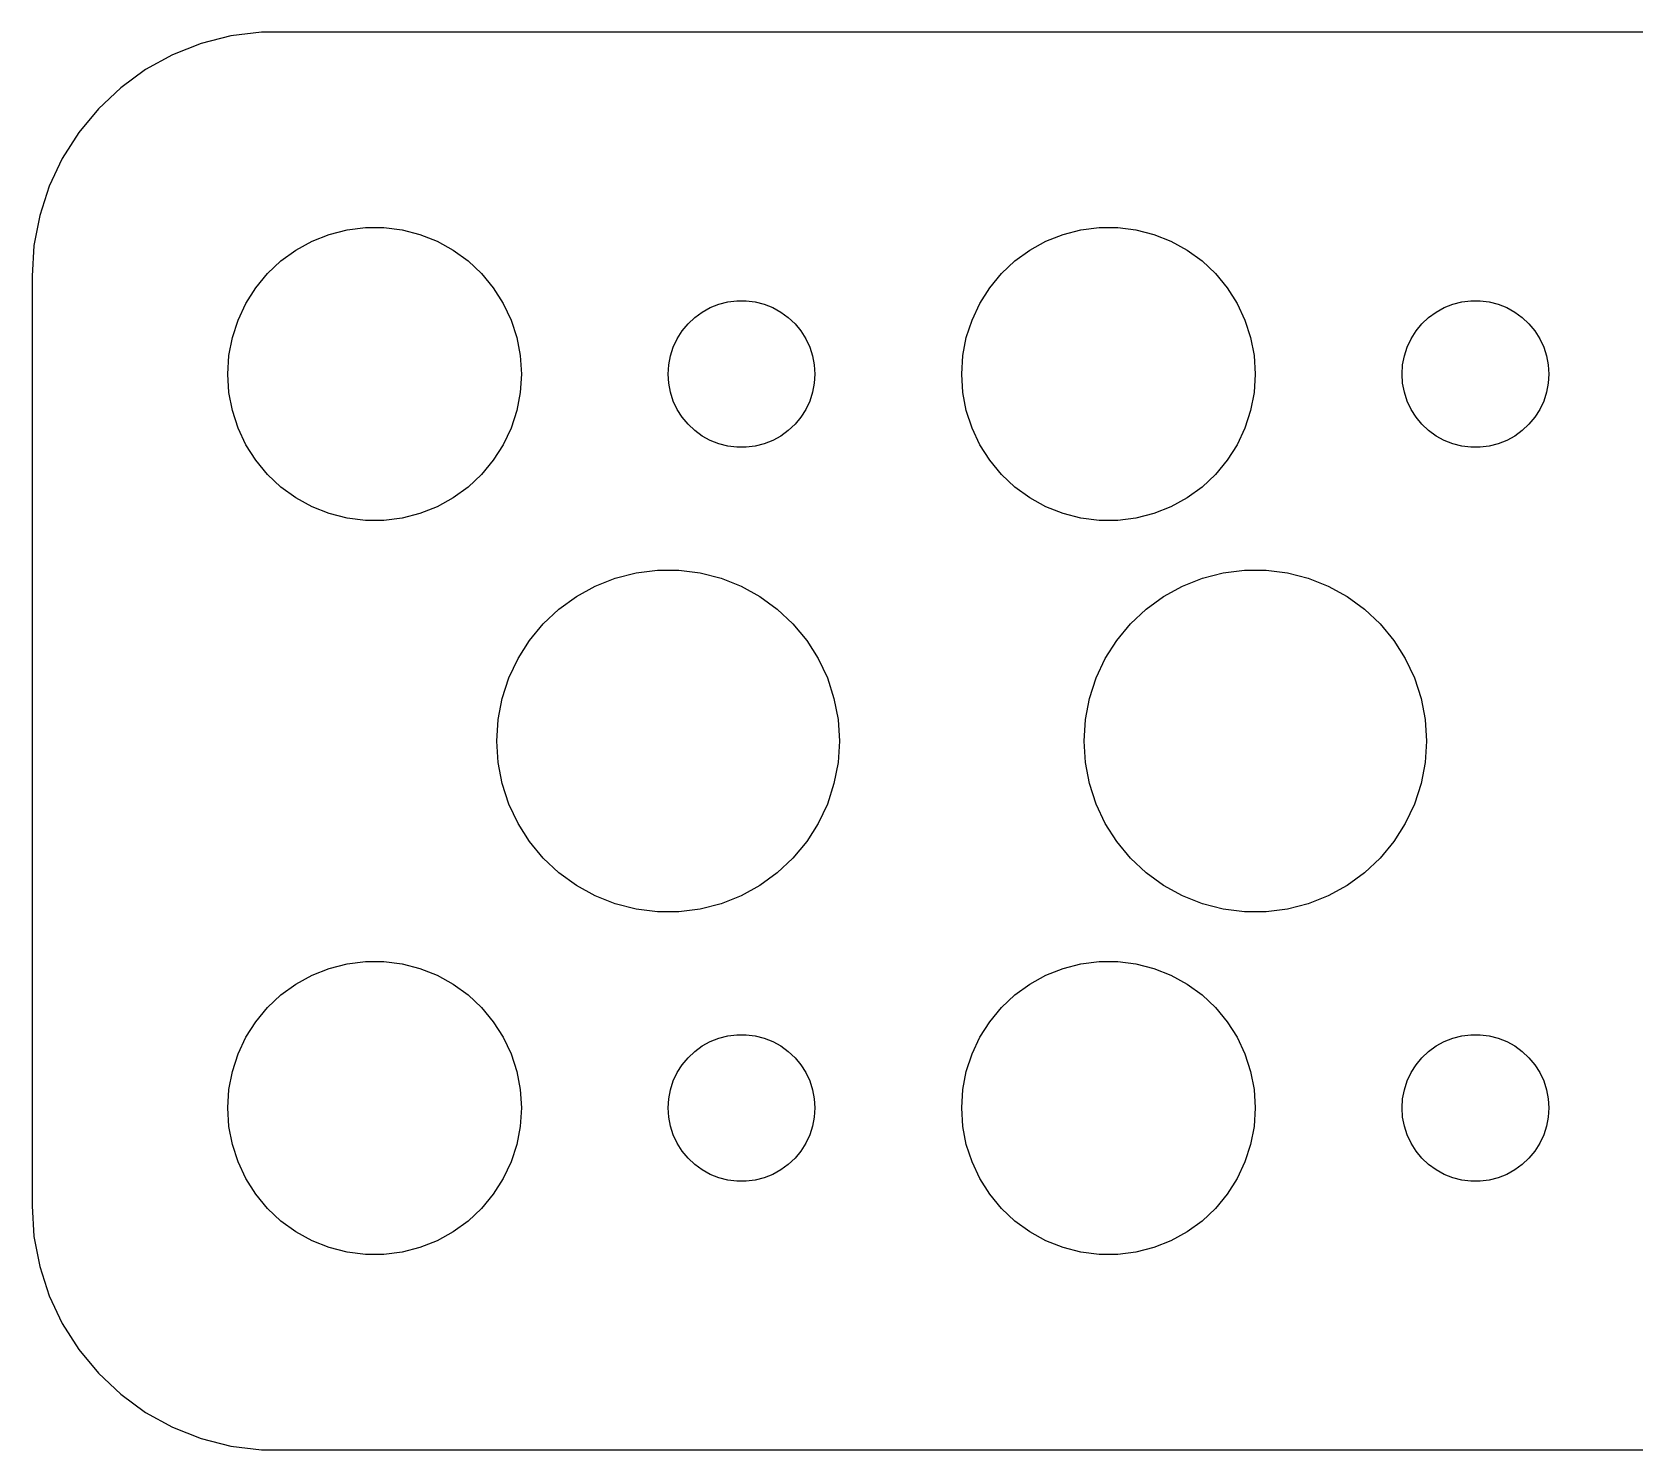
# Model space of a CAD drawing. Header units: metres. Extents: x -37 to 37, y 24.5 to 53.5.
# Drawn here: x -37 to -4.24, y 24.51 to 53.49 of the extents above; entities that cross this region are included whole.
import ezdxf

# ---------------------------------------------------------------- set-up
doc = ezdxf.new("R2010")
doc.units = ezdxf.units.M

msp = doc.modelspace()

# ---------------------------------------------------------------- linework, layer by layer
for p, q in [((-32.9369, 53.4114), (-33.5451, 53.2553)), ((-32.3139, 53.4901), (-32.9369, 53.4114)), ((32.3139, 53.4901), (-32.3139, 53.4901)), ((-33.5451, 53.2553), (-34.1289, 53.0241)), ((-34.1289, 53.0241), (-34.6791, 52.7216)), ((-34.6791, 52.7216), (-35.1871, 52.3526)), ((-35.1871, 52.3526), (-35.6448, 51.9227)), ((-35.6448, 51.9227), (-36.0451, 51.4389)), ((-36.0451, 51.4389), (-36.3815, 50.9088)), ((-36.3815, 50.9088), (-36.6489, 50.3406)), ((-36.6489, 50.3406), (-36.8429, 49.7434)), ((-36.8429, 49.7434), (-36.9606, 49.1267)), ((-30.5621, 49.4469), (-30.1884, 49.4941)), ((-30.1884, 49.4941), (-29.8116, 49.4941)), ((-29.8116, 49.4941), (-29.4379, 49.4469)), ((-15.5621, 49.4469), (-15.1884, 49.4941)), ((-15.1884, 49.4941), (-14.8116, 49.4941)), ((-14.8116, 49.4941), (-14.4379, 49.4469)), ((-31.6075, 49.033), (-31.2773, 49.2145)), ((-31.2773, 49.2145), (-30.927, 49.3532)), ((-30.927, 49.3532), (-30.5621, 49.4469)), ((-29.4379, 49.4469), (-29.0729, 49.3532)), ((-29.0729, 49.3532), (-28.7227, 49.2145)), ((-28.7227, 49.2145), (-28.3925, 49.033)), ((-16.6075, 49.033), (-16.2773, 49.2145)), ((-16.2773, 49.2145), (-15.927, 49.3532)), ((-15.927, 49.3532), (-15.5621, 49.4469)), ((-14.4379, 49.4469), (-14.0729, 49.3532)), ((-14.0729, 49.3532), (-13.7227, 49.2145)), ((-13.7227, 49.2145), (-13.3925, 49.033)), ((-36.9606, 49.1267), (-37, 48.5)), ((-31.9123, 48.8115), (-31.6075, 49.033)), ((-28.3925, 49.033), (-28.0877, 48.8115)), ((-16.9123, 48.8115), (-16.6075, 49.033)), ((-13.3925, 49.033), (-13.0877, 48.8115)), ((-37, 48.5), (-37, 29.5)), ((-32.427, 48.2634), (-32.1869, 48.5536)), ((-32.1869, 48.5536), (-31.9123, 48.8115)), ((-28.0877, 48.8115), (-27.8131, 48.5536)), ((-27.8131, 48.5536), (-27.5729, 48.2634)), ((-17.427, 48.2634), (-17.1869, 48.5536)), ((-17.1869, 48.5536), (-16.9123, 48.8115)), ((-13.0877, 48.8115), (-12.8131, 48.5536)), ((-12.8131, 48.5536), (-12.5729, 48.2634)), ((-32.6289, 47.9453), (-32.427, 48.2634)), ((-27.5729, 48.2634), (-27.3711, 47.9453)), ((-17.6289, 47.9453), (-17.427, 48.2634)), ((-12.5729, 48.2634), (-12.3711, 47.9453)), ((-32.7893, 47.6044), (-32.6289, 47.9453)), ((-27.3711, 47.9453), (-27.2107, 47.6044)), ((-23.3037, 47.7665), (-23.1387, 47.8572)), ((-23.1387, 47.8572), (-22.9635, 47.9266)), ((-22.9635, 47.9266), (-22.7811, 47.9734)), ((-22.7811, 47.9734), (-22.5942, 47.997)), ((-22.5942, 47.997), (-22.4058, 47.997)), ((-22.4058, 47.997), (-22.2189, 47.9734)), ((-22.2189, 47.9734), (-22.0365, 47.9266)), ((-22.0365, 47.9266), (-21.8613, 47.8572)), ((-21.8613, 47.8572), (-21.6963, 47.7665)), ((-17.7893, 47.6044), (-17.6289, 47.9453)), ((-12.3711, 47.9453), (-12.2107, 47.6044)), ((-8.30373, 47.7665), (-8.13866, 47.8572)), ((-8.13866, 47.8572), (-7.96352, 47.9266)), ((-7.96352, 47.9266), (-7.78107, 47.9734)), ((-7.78107, 47.9734), (-7.59418, 47.997)), ((-7.59418, 47.997), (-7.40581, 47.997)), ((-7.40581, 47.997), (-7.21892, 47.9734)), ((-7.21892, 47.9734), (-7.03647, 47.9266)), ((-7.03647, 47.9266), (-6.86133, 47.8572)), ((-6.86133, 47.8572), (-6.69626, 47.7665)), ((-32.9057, 47.2461), (-32.7893, 47.6044)), ((-27.2107, 47.6044), (-27.0942, 47.2461)), ((-23.7135, 47.3817), (-23.5934, 47.5268)), ((-23.5934, 47.5268), (-23.4561, 47.6558)), ((-23.4561, 47.6558), (-23.3037, 47.7665)), ((-21.6963, 47.7665), (-21.5439, 47.6558)), ((-21.5439, 47.6558), (-21.4065, 47.5268)), ((-21.4065, 47.5268), (-21.2865, 47.3817)), ((-17.9057, 47.2461), (-17.7893, 47.6044)), ((-12.2107, 47.6044), (-12.0942, 47.2461)), ((-8.71352, 47.3817), (-8.59344, 47.5268)), ((-8.59344, 47.5268), (-8.45613, 47.6558)), ((-8.45613, 47.6558), (-8.30373, 47.7665)), ((-6.69626, 47.7665), (-6.54385, 47.6558)), ((-6.54385, 47.6558), (-6.40654, 47.5268)), ((-6.40654, 47.5268), (-6.28647, 47.3817)), ((-32.9763, 46.876), (-32.9057, 47.2461)), ((-27.0942, 47.2461), (-27.0237, 46.876)), ((-23.8947, 47.0522), (-23.8145, 47.2226)), ((-23.8145, 47.2226), (-23.7135, 47.3817)), ((-21.2865, 47.3817), (-21.1855, 47.2226)), ((-21.1855, 47.2226), (-21.1053, 47.0522)), ((-17.9763, 46.876), (-17.9057, 47.2461)), ((-12.0942, 47.2461), (-12.0237, 46.876)), ((-8.89465, 47.0522), (-8.81445, 47.2226)), ((-8.81445, 47.2226), (-8.71352, 47.3817)), ((-6.28647, 47.3817), (-6.18553, 47.2226)), ((-6.18553, 47.2226), (-6.10533, 47.0522)), ((-33, 46.5), (-32.9763, 46.876)), ((-27.0237, 46.876), (-27, 46.5)), ((-23.9882, 46.688), (-23.9529, 46.873)), ((-23.9529, 46.873), (-23.8947, 47.0522)), ((-21.1053, 47.0522), (-21.0471, 46.873)), ((-21.0471, 46.873), (-21.0118, 46.688)), ((-18, 46.5), (-17.9763, 46.876)), ((-12.0237, 46.876), (-12, 46.5)), ((-8.98816, 46.688), (-8.95287, 46.873)), ((-8.95287, 46.873), (-8.89465, 47.0522)), ((-6.10533, 47.0522), (-6.04712, 46.873)), ((-6.04712, 46.873), (-6.01183, 46.688)), ((-24, 46.5), (-23.9882, 46.688)), ((-21.0118, 46.688), (-21, 46.5)), ((-9, 46.5), (-8.98816, 46.688)), ((-6.01183, 46.688), (-6, 46.5)), ((-32.9763, 46.124), (-33, 46.5)), ((-27, 46.5), (-27.0237, 46.124)), ((-23.9882, 46.312), (-24, 46.5)), ((-23.9529, 46.127), (-23.9882, 46.312)), ((-21.0118, 46.312), (-21.0471, 46.127)), ((-21, 46.5), (-21.0118, 46.312)), ((-17.9763, 46.124), (-18, 46.5)), ((-12, 46.5), (-12.0237, 46.124)), ((-8.98816, 46.312), (-9, 46.5)), ((-8.95287, 46.127), (-8.98816, 46.312)), ((-6.01183, 46.312), (-6.04712, 46.127)), ((-6, 46.5), (-6.01183, 46.312)), ((-32.9057, 45.7539), (-32.9763, 46.124)), ((-27.0237, 46.124), (-27.0942, 45.7539)), ((-23.8947, 45.9478), (-23.9529, 46.127)), ((-23.8145, 45.7774), (-23.8947, 45.9478)), ((-21.1053, 45.9478), (-21.1855, 45.7774)), ((-21.0471, 46.127), (-21.1053, 45.9478)), ((-17.9057, 45.7539), (-17.9763, 46.124)), ((-12.0237, 46.124), (-12.0942, 45.7539)), ((-8.89465, 45.9478), (-8.95287, 46.127)), ((-8.81445, 45.7774), (-8.89465, 45.9478)), ((-6.10533, 45.9478), (-6.18553, 45.7774)), ((-6.04712, 46.127), (-6.10533, 45.9478)), ((-32.7893, 45.3956), (-32.9057, 45.7539)), ((-27.0942, 45.7539), (-27.2107, 45.3956)), ((-23.7135, 45.6183), (-23.8145, 45.7774)), ((-23.5934, 45.4732), (-23.7135, 45.6183)), ((-21.2865, 45.6183), (-21.4065, 45.4732)), ((-21.1855, 45.7774), (-21.2865, 45.6183)), ((-17.7893, 45.3956), (-17.9057, 45.7539)), ((-12.0942, 45.7539), (-12.2107, 45.3956)), ((-8.71352, 45.6183), (-8.81445, 45.7774)), ((-8.59344, 45.4732), (-8.71352, 45.6183)), ((-6.28647, 45.6183), (-6.40654, 45.4732)), ((-6.18553, 45.7774), (-6.28647, 45.6183)), ((-32.6289, 45.0547), (-32.7893, 45.3956)), ((-27.2107, 45.3956), (-27.3711, 45.0547)), ((-23.4561, 45.3442), (-23.5934, 45.4732)), ((-23.3037, 45.2335), (-23.4561, 45.3442)), ((-23.1387, 45.1427), (-23.3037, 45.2335)), ((-21.6963, 45.2335), (-21.8613, 45.1427)), ((-21.5439, 45.3442), (-21.6963, 45.2335)), ((-21.4065, 45.4732), (-21.5439, 45.3442)), ((-17.6289, 45.0547), (-17.7893, 45.3956)), ((-12.2107, 45.3956), (-12.3711, 45.0547)), ((-8.45613, 45.3442), (-8.59344, 45.4732)), ((-8.30373, 45.2335), (-8.45613, 45.3442)), ((-8.13866, 45.1427), (-8.30373, 45.2335)), ((-6.69626, 45.2335), (-6.86133, 45.1427)), ((-6.54385, 45.3442), (-6.69626, 45.2335)), ((-6.40654, 45.4732), (-6.54385, 45.3442)), ((-32.427, 44.7366), (-32.6289, 45.0547)), ((-27.3711, 45.0547), (-27.5729, 44.7366)), ((-22.9635, 45.0734), (-23.1387, 45.1427)), ((-22.7811, 45.0266), (-22.9635, 45.0734)), ((-22.5942, 45.0029), (-22.7811, 45.0266)), ((-22.4058, 45.0029), (-22.5942, 45.0029)), ((-22.2189, 45.0266), (-22.4058, 45.0029)), ((-22.0365, 45.0734), (-22.2189, 45.0266)), ((-21.8613, 45.1427), (-22.0365, 45.0734)), ((-17.427, 44.7366), (-17.6289, 45.0547)), ((-12.3711, 45.0547), (-12.5729, 44.7366)), ((-7.96352, 45.0734), (-8.13866, 45.1427)), ((-7.78107, 45.0266), (-7.96352, 45.0734)), ((-7.59418, 45.0029), (-7.78107, 45.0266)), ((-7.40581, 45.0029), (-7.59418, 45.0029)), ((-7.21892, 45.0266), (-7.40581, 45.0029)), ((-7.03647, 45.0734), (-7.21892, 45.0266)), ((-6.86133, 45.1427), (-7.03647, 45.0734)), ((-32.1869, 44.4464), (-32.427, 44.7366)), ((-27.5729, 44.7366), (-27.8131, 44.4464)), ((-17.1869, 44.4464), (-17.427, 44.7366)), ((-12.5729, 44.7366), (-12.8131, 44.4464)), ((-31.9123, 44.1884), (-32.1869, 44.4464)), ((-27.8131, 44.4464), (-28.0877, 44.1884)), ((-16.9123, 44.1884), (-17.1869, 44.4464)), ((-12.8131, 44.4464), (-13.0877, 44.1884)), ((-31.6075, 43.967), (-31.9123, 44.1884)), ((-31.2773, 43.7855), (-31.6075, 43.967)), ((-28.3925, 43.967), (-28.7227, 43.7855)), ((-28.0877, 44.1884), (-28.3925, 43.967)), ((-16.6075, 43.967), (-16.9123, 44.1884)), ((-16.2773, 43.7855), (-16.6075, 43.967)), ((-13.3925, 43.967), (-13.7227, 43.7855)), ((-13.0877, 44.1884), (-13.3925, 43.967)), ((-30.927, 43.6468), (-31.2773, 43.7855)), ((-30.5621, 43.5531), (-30.927, 43.6468)), ((-29.0729, 43.6468), (-29.4379, 43.5531)), ((-28.7227, 43.7855), (-29.0729, 43.6468)), ((-15.927, 43.6468), (-16.2773, 43.7855)), ((-15.5621, 43.5531), (-15.927, 43.6468)), ((-14.0729, 43.6468), (-14.4379, 43.5531)), ((-13.7227, 43.7855), (-14.0729, 43.6468)), ((-30.1884, 43.5059), (-30.5621, 43.5531)), ((-29.8116, 43.5059), (-30.1884, 43.5059)), ((-29.4379, 43.5531), (-29.8116, 43.5059)), ((-15.1884, 43.5059), (-15.5621, 43.5531)), ((-14.8116, 43.5059), (-15.1884, 43.5059)), ((-14.4379, 43.5531), (-14.8116, 43.5059)), ((-25.4902, 42.1669), (-25.0816, 42.3287)), ((-25.0816, 42.3287), (-24.6558, 42.438)), ((-24.6558, 42.438), (-24.2198, 42.4931)), ((-24.2198, 42.4931), (-23.7802, 42.4931)), ((-23.7802, 42.4931), (-23.3442, 42.438)), ((-23.3442, 42.438), (-22.9184, 42.3287)), ((-22.9184, 42.3287), (-22.5098, 42.1669)), ((-13.4902, 42.1669), (-13.0816, 42.3287)), ((-13.0816, 42.3287), (-12.6558, 42.438)), ((-12.6558, 42.438), (-12.2198, 42.4931)), ((-12.2198, 42.4931), (-11.7802, 42.4931)), ((-11.7802, 42.4931), (-11.3442, 42.438)), ((-11.3442, 42.438), (-10.9184, 42.3287)), ((-10.9184, 42.3287), (-10.5098, 42.1669)), ((-26.231, 41.6968), (-25.8754, 41.9551)), ((-25.8754, 41.9551), (-25.4902, 42.1669)), ((-22.5098, 42.1669), (-22.1246, 41.9551)), ((-22.1246, 41.9551), (-21.769, 41.6968)), ((-14.231, 41.6968), (-13.8754, 41.9551)), ((-13.8754, 41.9551), (-13.4902, 42.1669)), ((-10.5098, 42.1669), (-10.1246, 41.9551)), ((-10.1246, 41.9551), (-9.76901, 41.6968)), ((-26.5514, 41.3959), (-26.231, 41.6968)), ((-21.769, 41.6968), (-21.4486, 41.3959)), ((-14.5514, 41.3959), (-14.231, 41.6968)), ((-9.76901, 41.6968), (-9.44861, 41.3959)), ((-26.8316, 41.0572), (-26.5514, 41.3959)), ((-21.4486, 41.3959), (-21.1684, 41.0572)), ((-14.8316, 41.0572), (-14.5514, 41.3959)), ((-9.44861, 41.3959), (-9.16843, 41.0572)), ((-27.0671, 40.6861), (-26.8316, 41.0572)), ((-21.1684, 41.0572), (-20.9329, 40.6861)), ((-15.0671, 40.6861), (-14.8316, 41.0572)), ((-9.16843, 41.0572), (-8.93292, 40.6861)), ((-27.2542, 40.2884), (-27.0671, 40.6861)), ((-20.9329, 40.6861), (-20.7458, 40.2884)), ((-15.2542, 40.2884), (-15.0671, 40.6861)), ((-8.93292, 40.6861), (-8.74577, 40.2884)), ((-27.39, 39.8704), (-27.2542, 40.2884)), ((-20.7458, 40.2884), (-20.61, 39.8704)), ((-15.39, 39.8704), (-15.2542, 40.2884)), ((-8.74577, 40.2884), (-8.60995, 39.8704)), ((-27.4724, 39.4387), (-27.39, 39.8704)), ((-20.61, 39.8704), (-20.5276, 39.4387)), ((-15.4724, 39.4387), (-15.39, 39.8704)), ((-8.60995, 39.8704), (-8.52759, 39.4387)), ((-27.5, 39), (-27.4724, 39.4387)), ((-20.5276, 39.4387), (-20.5, 39)), ((-15.5, 39), (-15.4724, 39.4387)), ((-8.52759, 39.4387), (-8.5, 39)), ((-27.4724, 38.5613), (-27.5, 39)), ((-20.5, 39), (-20.5276, 38.5613)), ((-15.4724, 38.5613), (-15.5, 39)), ((-8.5, 39), (-8.52759, 38.5613)), ((-27.39, 38.1296), (-27.4724, 38.5613)), ((-20.5276, 38.5613), (-20.61, 38.1296)), ((-15.39, 38.1296), (-15.4724, 38.5613)), ((-8.52759, 38.5613), (-8.60995, 38.1296)), ((-27.2542, 37.7116), (-27.39, 38.1296)), ((-20.61, 38.1296), (-20.7458, 37.7116)), ((-15.2542, 37.7116), (-15.39, 38.1296)), ((-8.60995, 38.1296), (-8.74577, 37.7116)), ((-27.0671, 37.3139), (-27.2542, 37.7116)), ((-20.7458, 37.7116), (-20.9329, 37.3139)), ((-15.0671, 37.3139), (-15.2542, 37.7116)), ((-8.74577, 37.7116), (-8.93292, 37.3139)), ((-26.8316, 36.9428), (-27.0671, 37.3139)), ((-20.9329, 37.3139), (-21.1684, 36.9428)), ((-14.8316, 36.9428), (-15.0671, 37.3139)), ((-8.93292, 37.3139), (-9.16843, 36.9428)), ((-26.5514, 36.6041), (-26.8316, 36.9428)), ((-21.1684, 36.9428), (-21.4486, 36.6041)), ((-14.5514, 36.6041), (-14.8316, 36.9428)), ((-9.16843, 36.9428), (-9.44861, 36.6041)), ((-26.231, 36.3032), (-26.5514, 36.6041)), ((-21.4486, 36.6041), (-21.769, 36.3032)), ((-14.231, 36.3032), (-14.5514, 36.6041)), ((-9.44861, 36.6041), (-9.76901, 36.3032)), ((-25.8754, 36.0449), (-26.231, 36.3032)), ((-25.4902, 35.8331), (-25.8754, 36.0449)), ((-22.1246, 36.0449), (-22.5098, 35.8331)), ((-21.769, 36.3032), (-22.1246, 36.0449)), ((-13.8754, 36.0449), (-14.231, 36.3032)), ((-13.4902, 35.8331), (-13.8754, 36.0449)), ((-10.1246, 36.0449), (-10.5098, 35.8331)), ((-9.76901, 36.3032), (-10.1246, 36.0449)), ((-25.0816, 35.6713), (-25.4902, 35.8331)), ((-22.5098, 35.8331), (-22.9184, 35.6713)), ((-13.0816, 35.6713), (-13.4902, 35.8331)), ((-10.5098, 35.8331), (-10.9184, 35.6713)), ((-24.6558, 35.562), (-25.0816, 35.6713)), ((-24.2198, 35.5069), (-24.6558, 35.562)), ((-23.7802, 35.5069), (-24.2198, 35.5069)), ((-23.3442, 35.562), (-23.7802, 35.5069)), ((-22.9184, 35.6713), (-23.3442, 35.562)), ((-12.6558, 35.562), (-13.0816, 35.6713)), ((-12.2198, 35.5069), (-12.6558, 35.562)), ((-11.7802, 35.5069), (-12.2198, 35.5069)), ((-11.3442, 35.562), (-11.7802, 35.5069)), ((-10.9184, 35.6713), (-11.3442, 35.562)), ((-30.927, 34.3532), (-30.5621, 34.4469)), ((-30.5621, 34.4469), (-30.1884, 34.4941)), ((-30.1884, 34.4941), (-29.8116, 34.4941)), ((-29.8116, 34.4941), (-29.4379, 34.4469)), ((-29.4379, 34.4469), (-29.0729, 34.3532)), ((-15.927, 34.3532), (-15.5621, 34.4469)), ((-15.5621, 34.4469), (-15.1884, 34.4941)), ((-15.1884, 34.4941), (-14.8116, 34.4941)), ((-14.8116, 34.4941), (-14.4379, 34.4469)), ((-14.4379, 34.4469), (-14.0729, 34.3532)), ((-31.6075, 34.033), (-31.2773, 34.2145)), ((-31.2773, 34.2145), (-30.927, 34.3532)), ((-29.0729, 34.3532), (-28.7227, 34.2145)), ((-28.7227, 34.2145), (-28.3925, 34.033)), ((-16.6075, 34.033), (-16.2773, 34.2145)), ((-16.2773, 34.2145), (-15.927, 34.3532)), ((-14.0729, 34.3532), (-13.7227, 34.2145)), ((-13.7227, 34.2145), (-13.3925, 34.033)), ((-32.1869, 33.5536), (-31.9123, 33.8116)), ((-31.9123, 33.8116), (-31.6075, 34.033)), ((-28.3925, 34.033), (-28.0877, 33.8116)), ((-28.0877, 33.8116), (-27.8131, 33.5536)), ((-17.1869, 33.5536), (-16.9123, 33.8116)), ((-16.9123, 33.8116), (-16.6075, 34.033)), ((-13.3925, 34.033), (-13.0877, 33.8116)), ((-13.0877, 33.8116), (-12.8131, 33.5536)), ((-32.427, 33.2634), (-32.1869, 33.5536)), ((-27.8131, 33.5536), (-27.5729, 33.2634)), ((-17.427, 33.2634), (-17.1869, 33.5536)), ((-12.8131, 33.5536), (-12.5729, 33.2634)), ((-32.6289, 32.9453), (-32.427, 33.2634)), ((-27.5729, 33.2634), (-27.3711, 32.9453)), ((-17.6289, 32.9453), (-17.427, 33.2634)), ((-12.5729, 33.2634), (-12.3711, 32.9453)), ((-32.7893, 32.6044), (-32.6289, 32.9453)), ((-27.3711, 32.9453), (-27.2107, 32.6044)), ((-23.4561, 32.6558), (-23.3037, 32.7665)), ((-23.3037, 32.7665), (-23.1387, 32.8573)), ((-23.1387, 32.8573), (-22.9635, 32.9266)), ((-22.9635, 32.9266), (-22.7811, 32.9734)), ((-22.7811, 32.9734), (-22.5942, 32.9971)), ((-22.5942, 32.9971), (-22.4058, 32.9971)), ((-22.4058, 32.9971), (-22.2189, 32.9734)), ((-22.2189, 32.9734), (-22.0365, 32.9266)), ((-22.0365, 32.9266), (-21.8613, 32.8573)), ((-21.8613, 32.8573), (-21.6963, 32.7665)), ((-21.6963, 32.7665), (-21.5439, 32.6558)), ((-17.7893, 32.6044), (-17.6289, 32.9453)), ((-12.3711, 32.9453), (-12.2107, 32.6044)), ((-8.45613, 32.6558), (-8.30373, 32.7665)), ((-8.30373, 32.7665), (-8.13866, 32.8573)), ((-8.13866, 32.8573), (-7.96352, 32.9266)), ((-7.96352, 32.9266), (-7.78107, 32.9734)), ((-7.78107, 32.9734), (-7.59418, 32.9971)), ((-7.59418, 32.9971), (-7.40581, 32.9971)), ((-7.40581, 32.9971), (-7.21892, 32.9734)), ((-7.21892, 32.9734), (-7.03647, 32.9266)), ((-7.03647, 32.9266), (-6.86133, 32.8573)), ((-6.86133, 32.8573), (-6.69626, 32.7665)), ((-6.69626, 32.7665), (-6.54385, 32.6558)), ((-32.9057, 32.2461), (-32.7893, 32.6044)), ((-27.2107, 32.6044), (-27.0942, 32.2461)), ((-23.7135, 32.3817), (-23.5934, 32.5268)), ((-23.5934, 32.5268), (-23.4561, 32.6558)), ((-21.5439, 32.6558), (-21.4065, 32.5268)), ((-21.4065, 32.5268), (-21.2865, 32.3817)), ((-17.9057, 32.2461), (-17.7893, 32.6044)), ((-12.2107, 32.6044), (-12.0942, 32.2461)), ((-8.71352, 32.3817), (-8.59344, 32.5268)), ((-8.59344, 32.5268), (-8.45613, 32.6558)), ((-6.54385, 32.6558), (-6.40654, 32.5268)), ((-6.40654, 32.5268), (-6.28647, 32.3817)), ((-32.9763, 31.876), (-32.9057, 32.2461)), ((-27.0942, 32.2461), (-27.0237, 31.876)), ((-23.8947, 32.0522), (-23.8145, 32.2226)), ((-23.8145, 32.2226), (-23.7135, 32.3817)), ((-21.2865, 32.3817), (-21.1855, 32.2226)), ((-21.1855, 32.2226), (-21.1053, 32.0522)), ((-17.9763, 31.876), (-17.9057, 32.2461)), ((-12.0942, 32.2461), (-12.0237, 31.876)), ((-8.89465, 32.0522), (-8.81445, 32.2226)), ((-8.81445, 32.2226), (-8.71352, 32.3817)), ((-6.28647, 32.3817), (-6.18553, 32.2226)), ((-6.18553, 32.2226), (-6.10533, 32.0522)), ((-33, 31.5), (-32.9763, 31.876)), ((-27.0237, 31.876), (-27, 31.5)), ((-23.9882, 31.688), (-23.9529, 31.873)), ((-23.9529, 31.873), (-23.8947, 32.0522)), ((-21.1053, 32.0522), (-21.0471, 31.873)), ((-21.0471, 31.873), (-21.0118, 31.688)), ((-18, 31.5), (-17.9763, 31.876)), ((-12.0237, 31.876), (-12, 31.5)), ((-8.98816, 31.688), (-8.95287, 31.873)), ((-8.95287, 31.873), (-8.89465, 32.0522)), ((-6.10533, 32.0522), (-6.04712, 31.873)), ((-6.04712, 31.873), (-6.01183, 31.688)), ((-32.9763, 31.124), (-33, 31.5)), ((-27, 31.5), (-27.0237, 31.124)), ((-24, 31.5), (-23.9882, 31.688)), ((-23.9882, 31.312), (-24, 31.5)), ((-21.0118, 31.688), (-21, 31.5)), ((-21, 31.5), (-21.0118, 31.312)), ((-17.9763, 31.124), (-18, 31.5)), ((-12, 31.5), (-12.0237, 31.124)), ((-9, 31.5), (-8.98816, 31.688)), ((-8.98816, 31.312), (-9, 31.5)), ((-6.01183, 31.688), (-6, 31.5)), ((-6, 31.5), (-6.01183, 31.312)), ((-32.9057, 30.7539), (-32.9763, 31.124)), ((-27.0237, 31.124), (-27.0942, 30.7539)), ((-23.9529, 31.127), (-23.9882, 31.312)), ((-23.8947, 30.9478), (-23.9529, 31.127)), ((-21.0471, 31.127), (-21.1053, 30.9478)), ((-21.0118, 31.312), (-21.0471, 31.127)), ((-17.9057, 30.7539), (-17.9763, 31.124)), ((-12.0237, 31.124), (-12.0942, 30.7539)), ((-8.95287, 31.127), (-8.98816, 31.312)), ((-8.89465, 30.9478), (-8.95287, 31.127)), ((-6.04712, 31.127), (-6.10533, 30.9478)), ((-6.01183, 31.312), (-6.04712, 31.127)), ((-23.8145, 30.7774), (-23.8947, 30.9478)), ((-21.1053, 30.9478), (-21.1855, 30.7774)), ((-8.81445, 30.7774), (-8.89465, 30.9478)), ((-6.10533, 30.9478), (-6.18553, 30.7774)), ((-32.7893, 30.3956), (-32.9057, 30.7539)), ((-27.0942, 30.7539), (-27.2107, 30.3956)), ((-23.7135, 30.6183), (-23.8145, 30.7774)), ((-23.5934, 30.4732), (-23.7135, 30.6183)), ((-23.4561, 30.3442), (-23.5934, 30.4732)), ((-21.4065, 30.4732), (-21.5439, 30.3442)), ((-21.2865, 30.6183), (-21.4065, 30.4732)), ((-21.1855, 30.7774), (-21.2865, 30.6183)), ((-17.7893, 30.3956), (-17.9057, 30.7539)), ((-12.0942, 30.7539), (-12.2107, 30.3956)), ((-8.71352, 30.6183), (-8.81445, 30.7774)), ((-8.59344, 30.4732), (-8.71352, 30.6183)), ((-8.45613, 30.3442), (-8.59344, 30.4732)), ((-6.40654, 30.4732), (-6.54385, 30.3442)), ((-6.28647, 30.6183), (-6.40654, 30.4732)), ((-6.18553, 30.7774), (-6.28647, 30.6183)), ((-32.6289, 30.0547), (-32.7893, 30.3956)), ((-27.2107, 30.3956), (-27.3711, 30.0547)), ((-23.3037, 30.2335), (-23.4561, 30.3442)), ((-23.1387, 30.1428), (-23.3037, 30.2335)), ((-22.9635, 30.0734), (-23.1387, 30.1428)), ((-21.8613, 30.1428), (-22.0365, 30.0734)), ((-21.6963, 30.2335), (-21.8613, 30.1428)), ((-21.5439, 30.3442), (-21.6963, 30.2335)), ((-17.6289, 30.0547), (-17.7893, 30.3956)), ((-12.2107, 30.3956), (-12.3711, 30.0547)), ((-8.30373, 30.2335), (-8.45613, 30.3442)), ((-8.13866, 30.1428), (-8.30373, 30.2335)), ((-7.96352, 30.0734), (-8.13866, 30.1428)), ((-6.86133, 30.1428), (-7.03647, 30.0734)), ((-6.69626, 30.2335), (-6.86133, 30.1428)), ((-6.54385, 30.3442), (-6.69626, 30.2335)), ((-32.427, 29.7366), (-32.6289, 30.0547)), ((-27.3711, 30.0547), (-27.5729, 29.7366)), ((-22.7811, 30.0266), (-22.9635, 30.0734)), ((-22.5942, 30.003), (-22.7811, 30.0266)), ((-22.4058, 30.003), (-22.5942, 30.003)), ((-22.2189, 30.0266), (-22.4058, 30.003)), ((-22.0365, 30.0734), (-22.2189, 30.0266)), ((-17.427, 29.7366), (-17.6289, 30.0547)), ((-12.3711, 30.0547), (-12.5729, 29.7366)), ((-7.78107, 30.0266), (-7.96352, 30.0734)), ((-7.59418, 30.003), (-7.78107, 30.0266)), ((-7.40581, 30.003), (-7.59418, 30.003)), ((-7.21892, 30.0266), (-7.40581, 30.003)), ((-7.03647, 30.0734), (-7.21892, 30.0266)), ((-37, 29.5), (-36.9606, 28.8733)), ((-32.1869, 29.4464), (-32.427, 29.7366)), ((-27.5729, 29.7366), (-27.8131, 29.4464)), ((-17.1869, 29.4464), (-17.427, 29.7366)), ((-12.5729, 29.7366), (-12.8131, 29.4464)), ((-31.9123, 29.1885), (-32.1869, 29.4464)), ((-31.6075, 28.967), (-31.9123, 29.1885)), ((-28.0877, 29.1885), (-28.3925, 28.967)), ((-27.8131, 29.4464), (-28.0877, 29.1885)), ((-16.9123, 29.1885), (-17.1869, 29.4464)), ((-16.6075, 28.967), (-16.9123, 29.1885)), ((-13.0877, 29.1885), (-13.3925, 28.967)), ((-12.8131, 29.4464), (-13.0877, 29.1885)), ((-36.9606, 28.8733), (-36.8429, 28.2566)), ((-31.2773, 28.7855), (-31.6075, 28.967)), ((-28.3925, 28.967), (-28.7227, 28.7855)), ((-16.2773, 28.7855), (-16.6075, 28.967)), ((-13.3925, 28.967), (-13.7227, 28.7855)), ((-30.927, 28.6468), (-31.2773, 28.7855)), ((-30.5621, 28.5531), (-30.927, 28.6468)), ((-30.1884, 28.5059), (-30.5621, 28.5531)), ((-29.8116, 28.5059), (-30.1884, 28.5059)), ((-29.4379, 28.5531), (-29.8116, 28.5059)), ((-29.0729, 28.6468), (-29.4379, 28.5531)), ((-28.7227, 28.7855), (-29.0729, 28.6468)), ((-15.927, 28.6468), (-16.2773, 28.7855)), ((-15.5621, 28.5531), (-15.927, 28.6468)), ((-15.1884, 28.5059), (-15.5621, 28.5531)), ((-14.8116, 28.5059), (-15.1884, 28.5059)), ((-14.4379, 28.5531), (-14.8116, 28.5059)), ((-14.0729, 28.6468), (-14.4379, 28.5531)), ((-13.7227, 28.7855), (-14.0729, 28.6468)), ((-36.8429, 28.2566), (-36.6489, 27.6594)), ((-36.6489, 27.6594), (-36.3815, 27.0912)), ((-36.3815, 27.0912), (-36.0451, 26.5611)), ((-36.0451, 26.5611), (-35.6448, 26.0773)), ((-35.6448, 26.0773), (-35.1871, 25.6474)), ((-35.1871, 25.6474), (-34.6791, 25.2784)), ((-34.6791, 25.2784), (-34.1289, 24.9759)), ((-34.1289, 24.9759), (-33.5451, 24.7447)), ((-33.5451, 24.7447), (-32.9369, 24.5886)), ((-32.9369, 24.5886), (-32.3139, 24.5099)), ((-32.3139, 24.5099), (32.3139, 24.5099))]:
    msp.add_line(p, q)

doc.saveas('drawing.dxf')
